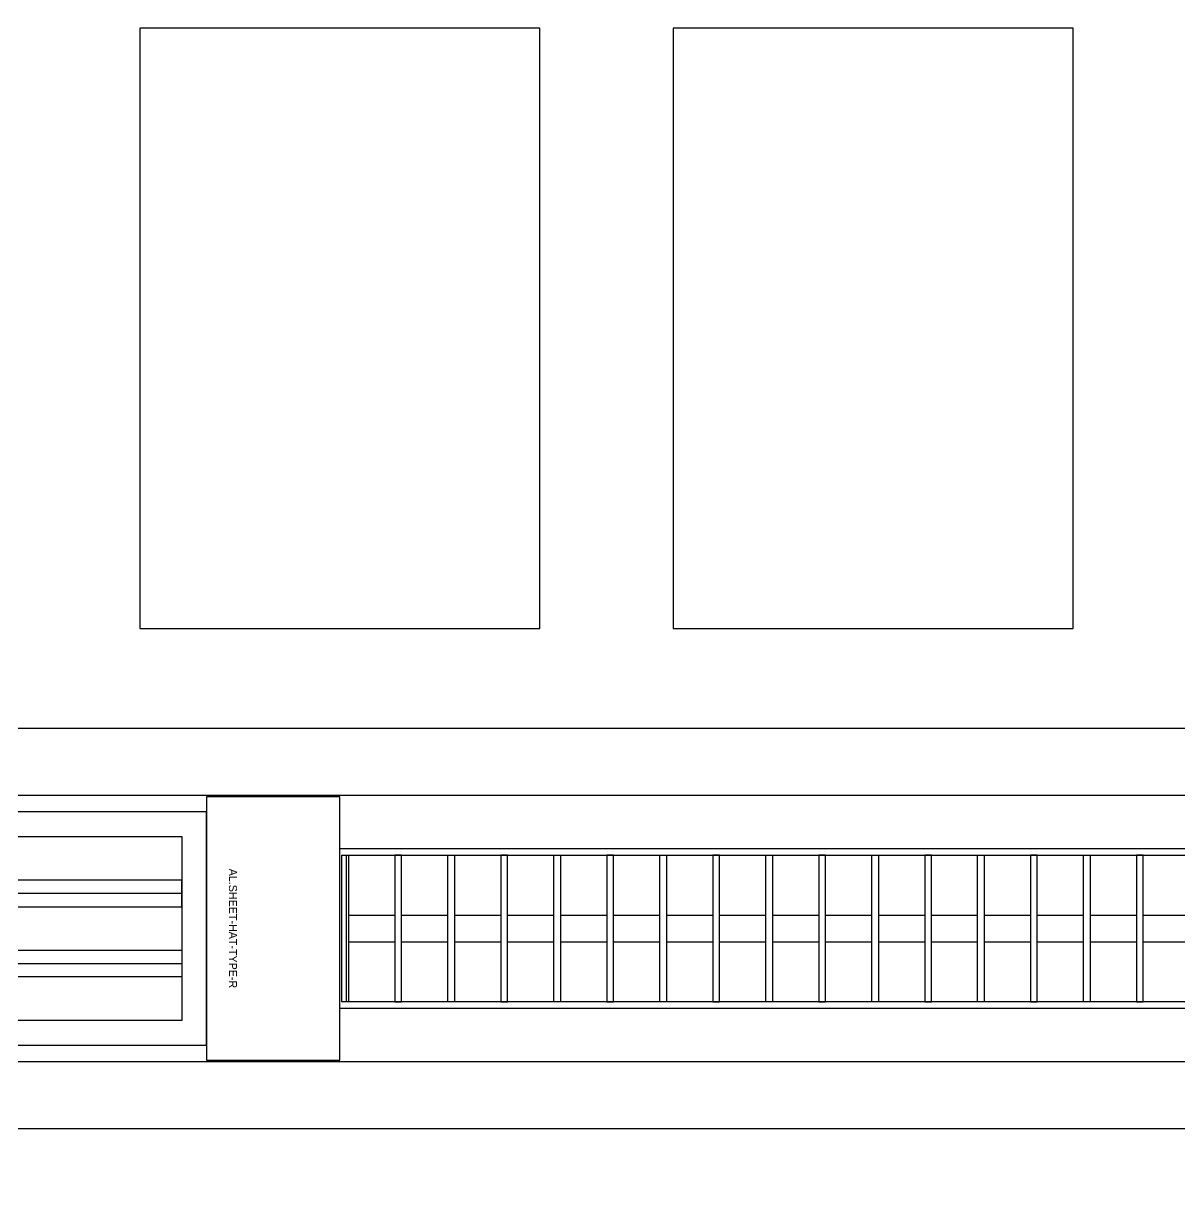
# Model space of a CAD drawing. Header units: millimetres. Extents: x -853228 to -744682, y -17776 to 32484.
# Drawn here: x -791420 to -790552, y 6918 to 7790 of the extents above; entities that cross this region are included whole.
import ezdxf
from ezdxf.enums import TextEntityAlignment as Align
from ezdxf.xclip import XClip

# ---------------------------------------------------------------- set-up
doc = ezdxf.new("R2010")
doc.units = ezdxf.units.MM
doc.header["$XCLIPFRAME"] = 0
for name, color, linetype in [('000 - WIPEOUT', 250, 'Continuous'), ('001 - ASCESSORIES', 251, 'Continuous'), ('008 - LIGHTING', 1, 'Continuous'), ('A04_TUBE SERIES', 2, 'Continuous'), ('A11_ALU.SOLID SHEET', 2, 'Continuous')]:
    doc.layers.add(name, color=color, linetype=linetype)

# ---------------------------------------------------------------- blocks, each defined once
blk = doc.blocks.new('*U629')
at = {"layer": '001 - ASCESSORIES', "color": 0, "linetype": 'ByBlock'}
blk.add_lwpolyline([(800, 87.5), (-800, 87.5), (-800, -87.5), (800, -87.5)], close=True, dxfattribs=at)
at = {"layer": '001 - ASCESSORIES', "linetype": 'ByBlock'}
for points in [[(-781.5, 69), (781.5, 69), (781.5, -69), (-781.5, -69)], [(781.5, 36.33), (-781.5, 36.33), (-781.5, 16.33), (781.5, 16.33)], [(-781.5, -16.33), (781.5, -16.33), (781.5, -36.33), (-781.5, -36.33)]]:
    blk.add_lwpolyline(points, close=True, dxfattribs=at)
for points in [[(781.5, 26.33), (-781.5, 26.33)], [(-781.5, -26.33), (781.5, -26.33)]]:
    blk.add_lwpolyline(points, dxfattribs=at)
blk = doc.blocks.new('*U627')
at = {"color": 1}
blk.add_wipeout([(600, -60), (-600, -60), (-600, 60), (600, 60)], dxfattribs=at).dxf.layer = '000 - WIPEOUT'
at = {"layer": '001 - ASCESSORIES', "color": 0}
blk.add_lwpolyline([(600, -60), (-600, -60), (-600, 60), (600, 60)], close=True, dxfattribs=at)
at = {"layer": '001 - ASCESSORIES'}
for points in [[(-593.5, -55), (-598.5, -55), (-598.5, 55), (-593.5, 55)], [(595, -55), (-595, -55), (-595, 55), (595, 55)], [(-558.77, -55), (-553.77, -55), (-553.77, 55), (-558.77, 55)], [(-514.03, -55), (-519.03, -55), (-519.03, 55), (-514.03, 55)], [(-479.3, -55), (-474.3, -55), (-474.3, 55), (-479.3, 55)], [(-434.57, -55), (-439.57, -55), (-439.57, 55), (-434.57, 55)], [(-399.83, -55), (-394.83, -55), (-394.83, 55), (-399.83, 55)], [(-355.1, -55), (-360.1, -55), (-360.1, 55), (-355.1, 55)], [(-320.37, -55), (-315.37, -55), (-315.37, 55), (-320.37, 55)], [(-275.63, -55), (-280.63, -55), (-280.63, 55), (-275.63, 55)], [(-240.9, -55), (-235.9, -55), (-235.9, 55), (-240.9, 55)], [(-196.17, -55), (-201.17, -55), (-201.17, 55), (-196.17, 55)], [(-161.43, -55), (-156.43, -55), (-156.43, 55), (-161.43, 55)], [(-116.7, -55), (-121.7, -55), (-121.7, 55), (-116.7, 55)], [(-81.97, -55), (-76.97, -55), (-76.97, 55), (-81.97, 55)], [(-37.23, -55), (-42.23, -55), (-42.23, 55), (-37.23, 55)], [(-2.5, -55), (2.5, -55), (2.5, 55), (-2.5, 55)]]:
    blk.add_lwpolyline(points, close=True, dxfattribs=at)
for points in [[(-593.5, 10), (-558.77, 10)], [(-553.77, 10), (-519.03, 10)], [(-514.03, 10), (-479.3, 10)], [(-474.3, 10), (-439.57, 10)], [(-434.57, 10), (-399.83, 10)], [(-394.83, 10), (-360.1, 10)], [(-355.1, 10), (-320.37, 10)], [(-315.37, 10), (-280.63, 10)], [(-275.63, 10), (-240.9, 10)], [(-235.9, 10), (-201.17, 10)], [(-196.17, 10), (-161.43, 10)], [(-156.43, 10), (-121.7, 10)], [(-116.7, 10), (-81.97, 10)], [(-76.97, 10), (-42.23, 10)], [(-37.23, 10), (-2.5, 10)], [(2.5, 10), (37.23, 10)], [(-593.5, -10), (-558.77, -10)], [(-553.77, -10), (-519.03, -10)], [(-514.03, -10), (-479.3, -10)], [(-474.3, -10), (-439.57, -10)], [(-434.57, -10), (-399.83, -10)], [(-394.83, -10), (-360.1, -10)], [(-355.1, -10), (-320.37, -10)], [(-315.37, -10), (-280.63, -10)], [(-275.63, -10), (-240.9, -10)], [(-235.9, -10), (-201.17, -10)], [(-196.17, -10), (-161.43, -10)], [(-156.43, -10), (-121.7, -10)], [(-116.7, -10), (-81.97, -10)], [(-76.97, -10), (-42.23, -10)], [(-37.23, -10), (-2.5, -10)], [(2.5, -10), (37.23, -10)]]:
    blk.add_lwpolyline(points, dxfattribs=at)
blk = doc.blocks.new('*U635')
blk.add_attdef('EXTR.OVL-LENGTH_', (-25, -59.09), '', height=5)
blk.add_wipeout([(-25, 0), (25, 0), (25, 7597), (-25, 7597)]).dxf.layer = '000 - WIPEOUT'
at = {"layer": 'A04_TUBE SERIES', "color": 0}
blk.add_lwpolyline([(-25, 0), (25, 0), (25, 7597), (-25, 7597)], close=True, dxfattribs=at)
blk = doc.blocks.new('*U636')
blk.add_attdef('EXTR.OVL-LENGTH_', (-25, -59.09), '', height=5)
blk.add_wipeout([(-25, 0), (25, 0), (25, 7597), (-25, 7597)]).dxf.layer = '000 - WIPEOUT'
at = {"layer": 'A04_TUBE SERIES', "color": 0}
blk.add_lwpolyline([(-25, 0), (25, 0), (25, 7597), (-25, 7597)], close=True, dxfattribs=at)
blk = doc.blocks.new('*U903')
at = {"color": 3}
for points in [[(-225, 1550), (225, 1550), (225, 1250), (-225, 1250)], [(-225, 1150), (225, 1150), (225, 850), (-225, 850)]]:
    blk.add_wipeout(points, dxfattribs=at).dxf.layer = '000 - WIPEOUT'
at = {"layer": 'A11_ALU.SOLID SHEET', "color": 0, "linetype": 'ByBlock'}
for points in [[(-225, 1250), (225, 1250), (225, 1550), (-225, 1550)], [(-225, 850), (225, 850), (225, 1150), (-225, 1150)]]:
    blk.add_lwpolyline(points, close=True, dxfattribs=at)
blk = doc.blocks.new('*U894')
at = {"layer": 'A11_ALU.SOLID SHEET', "color": 0}
blk.add_lwpolyline([(100, -98.8), (100, 98.8), (0, 98.8), (0, -98.8)], close=True, dxfattribs=at)
at = {"layer": 'Defpoints', "color": 250}
blk.add_point((0, 0), dxfattribs=at)
blk.add_text('AL.SHEET-HAT-TYPE-R', height=6, rotation=270, dxfattribs=at).set_placement((15, 0), align=Align.BOTTOM_CENTER)
blk = doc.blocks.new('*U986')
at = {"layer": '008 - LIGHTING'}
blk.add_blockref('*U629', (-47400, 3532.5), dxfattribs=at)
at = {"layer": 'A11_ALU.SOLID SHEET', "linetype": 'ByBlock', "rotation": 90}
blk.add_blockref('*U903', (-45100, 3982.5), dxfattribs=at)
at = {"layer": 'A11_ALU.SOLID SHEET', "color": 1, "rotation": 359.9999999998249}
blk.add_blockref('*U894', (-46600, 3532.5), dxfattribs=at)
at = {"layer": '008 - LIGHTING'}
blk.add_blockref('*U627', (-45900, 3532.5), dxfattribs=at)
at = {"layer": 'A04_TUBE SERIES', "linetype": 'ByBlock', "rotation": 270}
for name, p in [('*U635', (-49147, 3657.5)), ('*U636', (-49147, 3407.5))]:
    blk.add_blockref(name, p, dxfattribs=at)

msp = doc.modelspace()

# ---------------------------------------------------------------- block references
ref = msp.add_blockref('*U986', (-744682.37, 3579.02))
XClip(ref).set_block_clipping_path([(-104690.1238047113, -9620.0077451946), (-34092.6543255158, 14393.0014498748)])

# ---------------------------------------------------------------- next in the draw order: linework, layer by layer
msp.add_spline([(-835882.37, 3579.02), (-801682.37, 12088.47), (-758836, 27096.51), (-744682.37, 3579.02)], degree=3)

doc.saveas('drawing.dxf')
